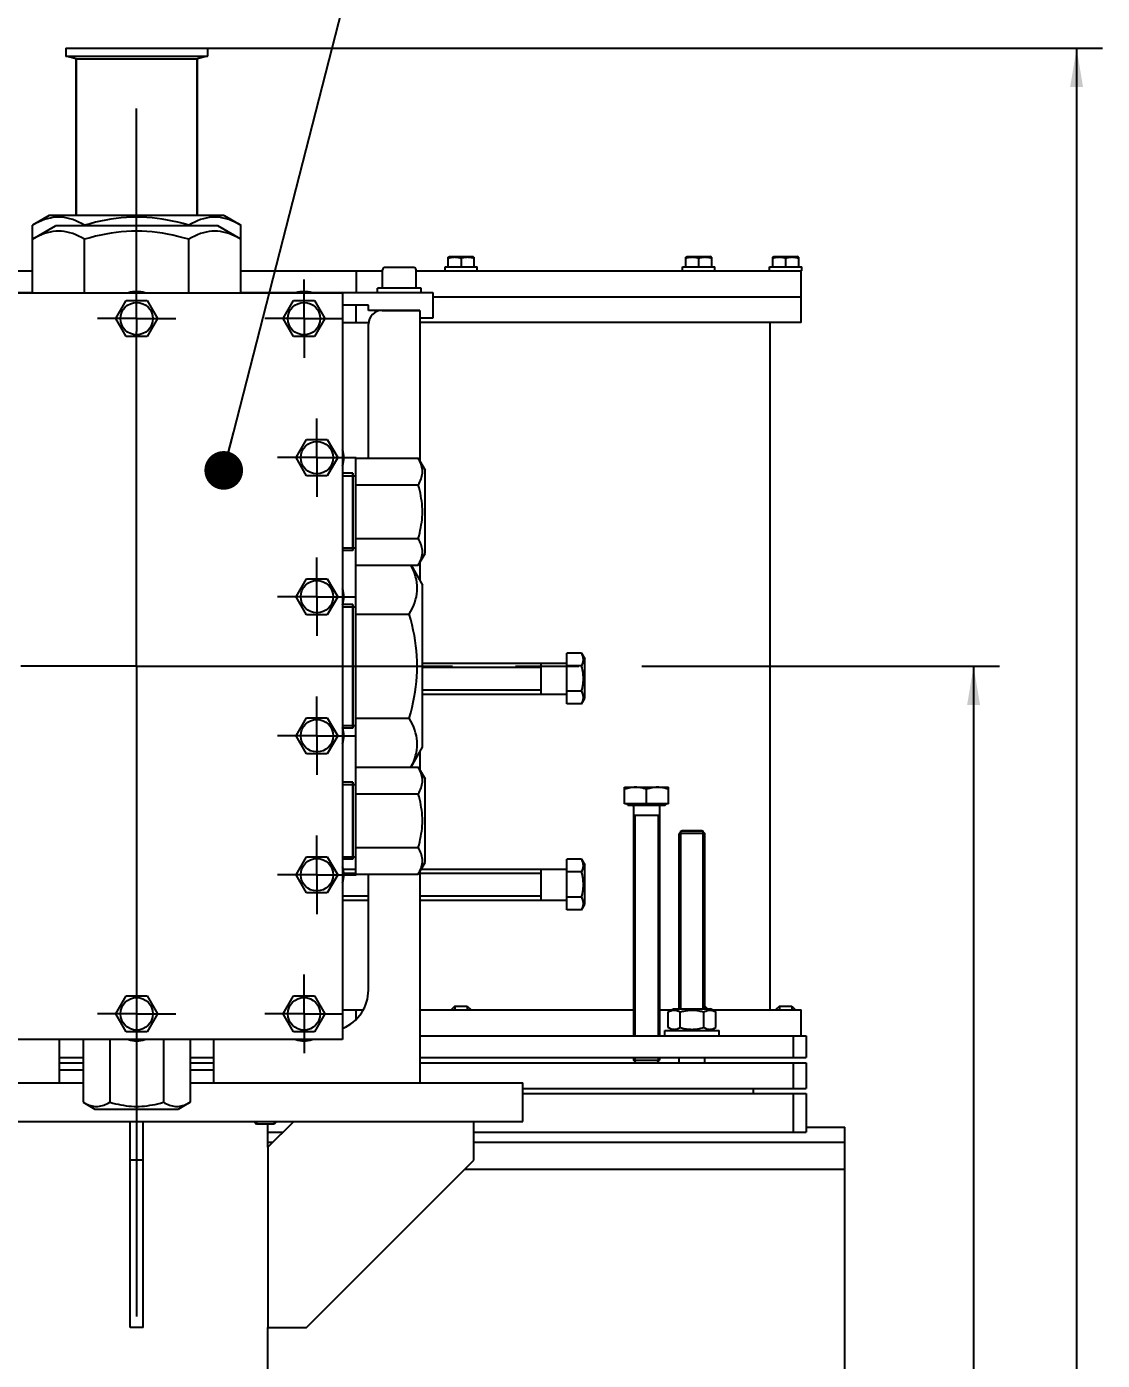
# Model space of a CAD drawing. Header units: millimetres. Extents: x 0 to 1189, y 0 to 841.
# Drawn here: x 194.4 to 278, y 242.3 to 345.9 of the extents above; entities that cross this region are included whole.
import ezdxf

# ---------------------------------------------------------------- set-up
doc = ezdxf.new("R2010")
doc.units = ezdxf.units.MM
doc.header["$LTSCALE"] = 65.395
doc.linetypes.add('CENTER', pattern=[0.6, 0.375, -0.075, 0.075, -0.075])
doc.layers.get('0').update_dxf_attribs({"linetype": 'CONTINUOUS'})
for name, color, linetype in [('ALL_AXIS', 7, 'CONTINUOUS'), ('ALL_CHAMFER', 7, 'CONTINUOUS'), ('ALL_DIMENSIONS', 7, 'CONTINUOUS'), ('ALL_ROUND', 7, 'CONTINUOUS')]:
    doc.layers.add(name, color=color, linetype=linetype)
doc.styles.get("Standard").update_dxf_attribs({"font": 'txt', "width": 0.7})
doc.dimstyles.new('DIMSTYLE_4', dxfattribs={"dimtxt": 3.5, "dimasz": 3, "dimexe": 0.18, "dimexo": 0.0625, "dimgap": 0.09, "dimtad": 1, "dimdec": 5, "dimlfac": 5, "dimdsep": 46, "dimtxsty": 'STANDARD', "dimblk": '_FILLED', "dimblk1": '_FILLED', "dimblk2": '_FILLED', "dimcen": 0.09, "dimadec": 0, "dimazin": 0, "dimtp": 1.2, "dimtm": 1.2, "dimtfac": 1, "dimtdec": 5, "dimtofl": 0, "dimtmove": 0, "dimatfit": 3, "dimldrblk": '_FILLED', "dimfxl": 1, "dimtolj": 1, "dimarcsym": 0})
doc.dimstyles.get("Standard").update_dxf_attribs({"dimtxt": 3.5, "dimasz": 3, "dimexe": 0.18, "dimexo": 0.0625, "dimgap": 0.09, "dimtad": 1, "dimdec": 5, "dimdsep": 46, "dimtxsty": 'STANDARD', "dimblk": '_FILLED', "dimblk1": '_FILLED', "dimblk2": '_FILLED', "dimcen": 0.09, "dimadec": 0, "dimazin": 0, "dimtol": 1, "dimtp": 1e-05, "dimtm": 1e-05, "dimtfac": 1, "dimtdec": 5, "dimtofl": 0, "dimtmove": 0, "dimatfit": 3, "dimldrblk": '_FILLED', "dimfxl": 1, "dimtolj": 1, "dimarcsym": 0})

# ---------------------------------------------------------------- blocks, each defined once
blk = doc.blocks.new('_FILLED')
at = {"color": 0, "linetype": 'BYBLOCK'}
blk.add_solid([(0, 0), (-1, 0.167), (-1, -0.167)], dxfattribs=at)
blk = doc.blocks.new('*D5')
at = {"layer": 'ALL_DIMENSIONS', "color": 2, "linetype": 'CONTINUOUS'}
for p, q in [((257.51, 296.23), (269.96, 296.23)), ((267.96, 296.23), (267.96, 176.23)), ((267.96, 56.23), (267.96, 176.23)), ((254.96, 56.23), (269.96, 56.23))]:
    blk.add_line(p, q, dxfattribs=at)
at = {"layer": 'ALL_DIMENSIONS', "color": 2, "linetype": 'CONTINUOUS', "xscale": 3, "yscale": 3, "zscale": 3}
for p, rotation in [((267.96, 296.23), 90), ((267.96, 56.23), 270)]:
    blk.add_blockref('_FILLED', p, dxfattribs=dict(at, rotation=rotation))
blk = doc.blocks.new('*D9')
at = {"layer": 'ALL_DIMENSIONS', "color": 2, "linetype": 'CONTINUOUS'}
for p, q in [((208.46, 344.23), (277.96, 344.23)), ((275.96, 344.23), (275.96, 200.23)), ((275.96, 56.23), (275.96, 200.23)), ((254.96, 56.23), (277.96, 56.23))]:
    blk.add_line(p, q, dxfattribs=at)
at = {"layer": 'ALL_DIMENSIONS', "color": 2, "linetype": 'CONTINUOUS', "xscale": 3, "yscale": 3, "zscale": 3}
for p, rotation in [((275.96, 344.23), 90), ((275.96, 56.23), 270)]:
    blk.add_blockref('_FILLED', p, dxfattribs=dict(at, rotation=rotation))

msp = doc.modelspace()

# ---------------------------------------------------------------- linework, layer by layer
at = {"color": 7, "linetype": 'CONTINUOUS'}
for p, q in [((198.2573522, 331.2330119), (198.2573522, 343.4186526)), ((207.6573522, 331.2330119), (207.6573522, 343.4186526)), ((196.1573522, 331.2330119), (194.8744484, 330.4923271)), ((194.8744484, 329.403652), (194.8744484, 330.4923271)), ((209.7572725, 331.2330119), (196.1574319, 331.2330119)), ((198.9159003, 330.4330119), (198.9159003, 330.4923271)), ((206.9988041, 330.4923271), (206.5746832, 330.6098882)), ((206.9988041, 330.4330119), (206.9988041, 330.4923271)), ((209.7573522, 331.2330119), (211.040256, 330.4923271)), ((211.040256, 329.403652), (211.040256, 330.4923271)), ((227.1573522, 327.2530119), (227.1573522, 327.9952769)), ((228.1573522, 327.9059605), (228.1573522, 327.2530119)), ((229.1573522, 327.9952769), (229.1573522, 327.2530119)), ((245.6050326, 327.2530119), (245.6050326, 327.9952769)), ((246.6050326, 327.9059605), (246.6050326, 327.2530119)), ((247.6050326, 327.9952769), (247.6050326, 327.2530119)), ((252.3573522, 327.2530119), (252.3573522, 327.9952769)), ((253.3573522, 327.9059605), (253.3573522, 327.2530119)), ((254.3573522, 327.9952769), (254.3573522, 327.2530119)), ((183.8573522, 326.9330119), (194.8744484, 326.9330119)), ((211.040256, 326.9330119), (222.0573522, 326.9330119)), ((220.0122635, 326.9330119), (220.0122635, 325.2730119)), ((224.6573522, 326.9330119), (228.7573522, 326.9330119)), ((228.7973485, 326.9330119), (247.4248599, 326.9330119)), ((247.7490803, 326.9330119), (254.5443312, 326.9330119)), ((186.9573522, 325.2330119), (218.9573522, 325.2330119)), ((190.4538057, 325.2730119), (194.8744484, 325.2730119)), ((201.3407715, 323.2330119), (202.1490618, 324.6330119)), ((202.1490618, 324.6330119), (203.7656426, 324.6330119)), ((203.7656426, 324.6330119), (204.573933, 323.2330119)), ((211.040256, 325.2730119), (215.4608987, 325.2730119)), ((214.3407715, 323.2330119), (215.1490618, 324.6330119)), ((215.1490618, 324.6330119), (216.7656426, 324.6330119)), ((216.4538057, 325.2730119), (225.9573522, 325.2730119)), ((216.7656426, 324.6330119), (217.573933, 323.2330119)), ((218.9573522, 325.2330119), (218.9573522, 267.2330119)), ((220.9573522, 324.2730119), (218.9573522, 324.2730119)), ((220.0122635, 322.9330119), (220.0122635, 324.2730119)), ((220.9573522, 323.8730119), (220.9573522, 324.2730119)), ((225.9573522, 325.2730119), (225.9573522, 323.2730119)), ((225.9573522, 324.9330119), (254.5573522, 324.9330119)), ((202.1490618, 321.8330119), (201.3407715, 323.2330119)), ((204.573933, 323.2330119), (203.7656426, 321.8330119)), ((215.1490618, 321.8330119), (214.3407715, 323.2330119)), ((217.573933, 323.2330119), (216.7656426, 321.8330119)), ((224.9573522, 323.8730119), (220.9573522, 323.8730119)), ((224.9573522, 323.8730119), (224.9573522, 312.1658323)), ((225.9573522, 323.2730119), (224.9573522, 323.2730119)), ((218.9573522, 322.9330119), (220.9573522, 322.9330119)), ((254.5573522, 322.9330119), (224.9573522, 322.9330119)), ((203.7656426, 321.8330119), (202.1490618, 321.8330119)), ((216.7656426, 321.8330119), (215.1490618, 321.8330119)), ((215.3407715, 312.4330119), (216.1490618, 313.8330119)), ((216.1490618, 313.8330119), (217.7656426, 313.8330119)), ((217.7656426, 313.8330119), (218.573933, 312.4330119)), ((216.1490618, 311.0330119), (215.3407715, 312.4330119)), ((218.573933, 312.4330119), (217.7656426, 311.0330119)), ((219.9573522, 312.3899339), (219.9573522, 280.07609)), ((217.7656426, 311.0330119), (216.1490618, 311.0330119)), ((219.7573522, 305.2330119), (219.7573522, 311.2330119)), ((224.9573522, 304.3001916), (224.9573522, 302.8794221)), ((215.3407715, 301.6330119), (216.1490618, 303.0330119)), ((216.1490618, 303.0330119), (217.7656426, 303.0330119)), ((217.7656426, 303.0330119), (218.573933, 301.6330119)), ((216.1490618, 300.2330119), (215.3407715, 301.6330119)), ((218.573933, 301.6330119), (217.7656426, 300.2330119)), ((219.7573522, 291.4330119), (219.7573522, 301.0330119)), ((217.7656426, 300.2330119), (216.1490618, 300.2330119)), ((225.1573522, 296.4730119), (236.3573522, 296.4730119)), ((234.3573522, 296.4730119), (234.3573522, 294.0730119)), ((236.3573522, 293.310021), (236.3573522, 297.2360028)), ((237.5073648, 297.2360028), (236.3573522, 297.2360028)), ((237.5073648, 297.2360028), (237.7573522, 296.8030119)), ((237.5073648, 296.2545074), (236.3573522, 296.2545074)), ((237.5073648, 294.2915165), (236.3573522, 294.2915165)), ((225.1573522, 294.0730119), (236.3573522, 294.0730119)), ((237.5073648, 293.310021), (236.3573522, 293.310021)), ((237.5073648, 293.310021), (237.7573522, 293.7430119)), ((215.3407715, 290.8330119), (216.1490618, 292.2330119)), ((216.1490618, 292.2330119), (217.7656426, 292.2330119)), ((217.7656426, 292.2330119), (218.573933, 290.8330119)), ((216.1490618, 289.4330119), (215.3407715, 290.8330119)), ((218.573933, 290.8330119), (217.7656426, 289.4330119)), ((217.7656426, 289.4330119), (216.1490618, 289.4330119)), ((224.9573522, 289.5866018), (224.9573522, 288.1658323)), ((219.7573522, 281.2330119), (219.7573522, 287.2330119)), ((243.555332, 284.6330119), (241.555332, 284.6330119)), ((245.2261784, 283.4330119), (246.9555534, 283.4330119)), ((215.3407715, 280.0330119), (216.1490618, 281.4330119)), ((216.1490618, 281.4330119), (217.7656426, 281.4330119)), ((217.7656426, 281.4330119), (218.573933, 280.0330119)), ((236.3573522, 277.310021), (236.3573522, 281.2360028)), ((237.5073648, 281.2360028), (236.3573522, 281.2360028)), ((237.5073648, 281.2360028), (237.7573522, 280.8030119)), ((216.1490618, 278.6330119), (215.3407715, 280.0330119)), ((218.573933, 280.0330119), (217.7656426, 278.6330119)), ((219.010287, 280.4730119), (219.9573522, 280.4730119)), ((224.9573522, 280.3001916), (224.9573522, 263.8730119)), ((225.0571301, 280.4730119), (236.3573522, 280.4730119)), ((234.3573522, 280.4730119), (234.3573522, 278.0730119)), ((237.5073648, 280.2545074), (236.3573522, 280.2545074)), ((217.7656426, 278.6330119), (216.1490618, 278.6330119)), ((218.9573522, 278.0730119), (220.9573522, 278.0730119)), ((224.9573522, 278.0730119), (236.3573522, 278.0730119)), ((237.5073648, 278.2915165), (236.3573522, 278.2915165)), ((237.5073648, 277.310021), (237.7573522, 277.7430119)), ((237.5073648, 277.310021), (236.3573522, 277.310021)), ((201.3407715, 269.2330119), (202.1490618, 270.6330119)), ((202.1490618, 270.6330119), (203.7656426, 270.6330119)), ((203.7656426, 270.6330119), (204.573933, 269.2330119)), ((214.3407715, 269.2330119), (215.1490618, 270.6330119)), ((215.1490618, 270.6330119), (216.7656426, 270.6330119)), ((216.7656426, 270.6330119), (217.573933, 269.2330119)), ((218.9573522, 269.5330119), (220.5565774, 269.5330119)), ((220.0122635, 268.8035189), (220.0122635, 269.5330119)), ((224.9573522, 269.5330119), (241.555332, 269.5330119)), ((227.6773522, 269.8330119), (228.6373522, 269.8330119)), ((243.555332, 269.5330119), (244.5123018, 269.5330119)), ((244.243345, 269.3777297), (244.6508659, 269.6130119)), ((244.243345, 268.1682942), (244.243345, 269.3777297)), ((244.6508769, 269.6130119), (247.5308548, 269.6130119)), ((245.1671054, 268.1682942), (245.1671054, 269.3777297)), ((247.0146263, 268.1682942), (247.0146263, 269.3777297)), ((247.9383867, 269.3777297), (247.5308659, 269.6130119)), ((247.6694299, 269.5330119), (254.5573522, 269.5330119)), ((247.9383867, 268.1682942), (247.9383867, 269.3777297)), ((252.8773522, 269.8330119), (253.8373522, 269.8330119)), ((202.1490618, 267.8330119), (201.3407715, 269.2330119)), ((204.573933, 269.2330119), (203.7656426, 267.8330119)), ((215.1490618, 267.8330119), (214.3407715, 269.2330119)), ((217.573933, 269.2330119), (216.7656426, 267.8330119)), ((203.7656426, 267.8330119), (202.1490618, 267.8330119)), ((216.7656426, 267.8330119), (215.1490618, 267.8330119)), ((218.9573522, 267.2330119), (186.9573522, 267.2330119)), ((196.9573522, 263.8730119), (196.9573522, 267.2330119)), ((208.9573522, 263.8730119), (208.9573522, 267.2330119)), ((172.9573522, 263.8730119), (198.8004303, 263.8730119)), ((207.1142741, 263.8730119), (232.9573522, 263.8730119)), ((232.9573522, 260.8730119), (232.9573522, 263.8730119)), ((172.9573522, 260.8730119), (232.9573522, 260.8730119)), ((202.4573522, 244.8730119), (202.4573522, 260.8730119)), ((203.4573522, 244.8730119), (203.4573522, 260.8730119)), ((213.6373522, 260.6730119), (212.2773522, 260.6730119)), ((213.1573522, 258.8730119), (215.1573522, 260.8730119)), ((229.1573522, 257.8730119), (229.1573522, 260.8730119)), ((254.9573522, 260.4330119), (257.9573522, 260.4330119)), ((257.9573522, 237.1330119), (257.9573522, 260.4330119)), ((213.5173522, 259.2330119), (213.1573522, 259.2330119)), ((257.9573522, 259.2330119), (229.1573522, 259.2330119)), ((213.1573522, 258.8730119), (213.1573522, 244.8730119)), ((203.4573522, 257.8730119), (202.4573522, 257.8730119)), ((216.1573522, 244.8730119), (229.1573522, 257.8730119)), ((257.9573522, 257.1330119), (228.4173522, 257.1330119)), ((203.4573522, 244.8730119), (202.4573522, 244.8730119)), ((213.1573522, 244.8730119), (216.1573522, 244.8730119))]:
    msp.add_line(p, q, dxfattribs=at)
at = {"color": 2, "linetype": 'CONTINUOUS'}
for p, q in [((218.9573522, 311.0330119), (219.7573522, 311.0330119)), ((218.9573522, 305.4330119), (219.7573522, 305.4330119)), ((218.9573522, 300.8330119), (219.7573522, 300.8330119)), ((225.1573522, 296.1530119), (234.3573522, 296.1530119)), ((225.1573522, 294.3930119), (234.3573522, 294.3930119)), ((218.9573522, 291.6330119), (219.7573522, 291.6330119)), ((218.9573522, 287.0330119), (219.7573522, 287.0330119)), ((241.655332, 284.6330119), (241.655332, 267.5330119)), ((243.455332, 284.6330119), (243.455332, 267.5330119)), ((245.2261784, 269.6130119), (245.2261784, 283.4330119)), ((246.9555534, 269.6130119), (246.9555534, 283.4330119)), ((218.9573522, 281.4330119), (219.7573522, 281.4330119)), ((219.0534985, 280.1530119), (219.9573522, 280.1530119)), ((224.9573522, 280.1530119), (234.3573522, 280.1530119)), ((218.9573522, 278.3930119), (220.9573522, 278.3930119)), ((224.9573522, 278.3930119), (234.3573522, 278.3930119)), ((227.6773522, 269.8330119), (227.6773522, 269.5330119)), ((228.6373522, 269.8330119), (228.6373522, 269.5330119)), ((252.8773522, 269.8330119), (252.8773522, 269.5330119)), ((253.8373522, 269.8330119), (253.8373522, 269.5330119)), ((241.655332, 265.8330119), (241.655332, 265.4330119)), ((243.455332, 265.8330119), (243.455332, 265.4330119)), ((212.2773522, 260.8730119), (212.2773522, 260.6730119)), ((213.6373522, 260.8730119), (213.6373522, 260.6730119))]:
    msp.add_line(p, q, dxfattribs=at)
at = {"color": 7, "linetype": 'CONTINUOUS'}
for points in [[(198.9159003, 330.4923271), (198.6791201, 330.6229279), (198.4471583, 330.7380355), (198.2207608, 330.8374814), (197.9976905, 330.9217711), (197.7760662, 330.9915253), (197.5555673, 331.0462301), (197.335231, 331.0856819), (197.115103, 331.109571), (196.8948722, 331.1174716), (196.6746473, 331.1095276), (196.4545373, 331.0855983), (196.2342313, 331.0461123), (196.0137679, 330.9913788), (195.7922073, 330.9216147), (195.56927, 330.8373545), (195.3430148, 330.7379532), (195.1111533, 330.6228858), (194.8744484, 330.4923271)], [(202.9573522, 331.1175419), (202.5569723, 331.1108074), (202.1570037, 331.0912115), (201.7575976, 331.0585876), (201.3583001, 331.0134352), (200.9591758, 330.9561266), (200.5588205, 330.8868766), (200.1567251, 330.8061409), (199.7502687, 330.7135697), (199.3363116, 330.6089404), (198.9159003, 330.4923271)], [(206.5746832, 330.6098882), (206.1580797, 330.7150969), (205.7501118, 330.8078293), (205.3474252, 330.8884571), (204.9472456, 330.9574403), (204.5489526, 331.0143912), (204.1510203, 331.0591851), (203.7533921, 331.0914933), (203.3554321, 331.1108993), (202.9573522, 331.1175419)], [(211.040256, 330.4923271), (210.8034757, 330.6229279), (210.571514, 330.7380355), (210.3451164, 330.8374814), (210.1220462, 330.9217711), (209.9004219, 330.9915253), (209.679923, 331.0462301), (209.4595866, 331.0856819), (209.2394587, 331.109571), (209.0192278, 331.1174716), (208.799003, 331.1095276), (208.578893, 331.0855983), (208.358587, 331.0461123), (208.1381235, 330.9913788), (207.916563, 330.9216147), (207.6936256, 330.8373545), (207.4673704, 330.7379532), (207.235509, 330.6228858), (206.9988041, 330.4923271)], [(228.1573522, 327.9059605), (228.0918722, 327.9267068), (228.0276565, 327.9447117), (227.9649094, 327.9599636), (227.9030178, 327.972497), (227.8414602, 327.9823741), (227.780167, 327.9895002), (227.718883, 327.9938087), (227.657644, 327.9952769), (227.5964165, 327.9938371), (227.5351535, 327.9895577), (227.4738875, 327.9824639), (227.4123473, 327.972617), (227.3504748, 327.9601183), (227.287664, 327.944873), (227.2232117, 327.9268128), (227.1573522, 327.9059605)], [(229.1573522, 327.9059605), (229.091562, 327.9267926), (229.0271684, 327.9448395), (228.9644086, 327.9600788), (228.9025709, 327.9725782), (228.8410377, 327.982433), (228.7797646, 327.9895378), (228.7184908, 327.9938275), (228.657247, 327.9952769), (228.5959878, 327.9938164), (228.5346809, 327.9895136), (228.4733664, 327.9823913), (228.4117815, 327.9725142), (228.349842, 327.9599731), (228.2870524, 327.9447128), (228.2228237, 327.9267055), (228.1573522, 327.9059605)], [(246.6050326, 327.9059605), (246.5395526, 327.9267068), (246.4753368, 327.9447117), (246.4125897, 327.9599636), (246.3506982, 327.972497), (246.2891405, 327.9823741), (246.2278473, 327.9895002), (246.1665633, 327.9938087), (246.1053244, 327.9952769), (246.0440968, 327.9938371), (245.9828339, 327.9895577), (245.9215678, 327.9824639), (245.8600277, 327.972617), (245.7981551, 327.9601183), (245.7353444, 327.944873), (245.670892, 327.9268128), (245.6050326, 327.9059605)], [(247.6050326, 327.9059605), (247.5392424, 327.9267926), (247.4748487, 327.9448395), (247.4120889, 327.9600788), (247.3502512, 327.9725782), (247.2887181, 327.982433), (247.2274449, 327.9895378), (247.1661711, 327.9938275), (247.1049274, 327.9952769), (247.0436682, 327.9938164), (246.9823613, 327.9895136), (246.9210467, 327.9823913), (246.8594618, 327.9725142), (246.7975223, 327.9599731), (246.7347328, 327.9447128), (246.6705041, 327.9267055), (246.6050326, 327.9059605)], [(253.3573522, 327.9059605), (253.2918722, 327.9267068), (253.2276565, 327.9447117), (253.1649094, 327.9599636), (253.1030178, 327.972497), (253.0414602, 327.9823741), (252.980167, 327.9895002), (252.918883, 327.9938087), (252.857644, 327.9952769), (252.7964165, 327.9938371), (252.7351535, 327.9895577), (252.6738875, 327.9824639), (252.6123473, 327.972617), (252.5504748, 327.9601183), (252.487664, 327.944873), (252.4232117, 327.9268128), (252.3573522, 327.9059605)], [(254.3573522, 327.9059605), (254.291562, 327.9267926), (254.2271684, 327.9448395), (254.1644086, 327.9600788), (254.1025709, 327.9725782), (254.0410377, 327.982433), (253.9797646, 327.9895378), (253.9184908, 327.9938275), (253.857247, 327.9952769), (253.7959878, 327.9938164), (253.7346809, 327.9895136), (253.6733664, 327.9823913), (253.6117815, 327.9725142), (253.549842, 327.9599731), (253.4870524, 327.9447128), (253.4228237, 327.9267055), (253.3573522, 327.9059605)], [(237.5073648, 296.2545074), (237.5472369, 296.3276657), (237.5810735, 296.399418), (237.6088789, 296.4695083), (237.63064, 296.5387046), (237.646415, 296.6076868), (237.6559935, 296.6764629), (237.6591626, 296.7452755), (237.6559885, 296.8141013), (237.646396, 296.8829204), (237.6305964, 296.9519655), (237.6087762, 297.0212687), (237.580934, 297.0914126), (237.5471377, 297.1630649), (237.5073648, 297.2360028)], [(237.5073648, 294.2915165), (237.5473239, 294.4382098), (237.5812009, 294.5819237), (237.6089892, 294.7221326), (237.6307083, 294.8604126), (237.6464421, 294.9981477), (237.6559916, 295.1353872), (237.6591655, 295.2726442), (237.6560254, 295.4099103), (237.6465076, 295.5471708), (237.6307973, 295.6849573), (237.6090875, 295.8233372), (237.5812904, 295.9636885), (237.5473799, 296.107587), (237.5073648, 296.2545074)], [(237.5073648, 293.310021), (237.5472423, 293.3831897), (237.5810827, 293.4549528), (237.6088917, 293.525068), (237.6306519, 293.594262), (237.6464102, 293.6631694), (237.6559793, 293.7318244), (237.6591656, 293.8004724), (237.6560349, 293.8691149), (237.6465282, 293.9377425), (237.6308268, 294.0066329), (237.6091233, 294.075831), (237.5813257, 294.1460257), (237.5474027, 294.2180089), (237.5073648, 294.2915165)], [(237.5073648, 280.2545074), (237.5472369, 280.3276657), (237.5810735, 280.399418), (237.6088789, 280.4695083), (237.63064, 280.5387046), (237.646415, 280.6076868), (237.6559935, 280.6764629), (237.6591626, 280.7452755), (237.6559885, 280.8141013), (237.646396, 280.8829204), (237.6305964, 280.9519655), (237.6087762, 281.0212687), (237.580934, 281.0914126), (237.5471377, 281.1630649), (237.5073648, 281.2360028)], [(237.5073648, 278.2915165), (237.5473239, 278.4382098), (237.5812009, 278.5819237), (237.6089892, 278.7221326), (237.6307083, 278.8604126), (237.6464421, 278.9981477), (237.6559916, 279.1353872), (237.6591655, 279.2726442), (237.6560254, 279.4099103), (237.6465076, 279.5471708), (237.6307973, 279.6849573), (237.6090875, 279.8233372), (237.5812904, 279.9636885), (237.5473799, 280.107587), (237.5073648, 280.2545074)], [(237.5073648, 277.310021), (237.5472423, 277.3831897), (237.5810827, 277.4549528), (237.6088917, 277.525068), (237.6306519, 277.594262), (237.6464102, 277.6631694), (237.6559793, 277.7318244), (237.6591656, 277.8004724), (237.6560349, 277.8691149), (237.6465282, 277.9377425), (237.6308268, 278.0066329), (237.6091233, 278.075831), (237.5813257, 278.1460257), (237.5474027, 278.2180089), (237.5073648, 278.2915165)], [(244.243345, 269.3777297), (244.2973755, 269.4075372), (244.3503476, 269.4338268), (244.4021009, 269.456566), (244.4531172, 269.4758521), (244.5038002, 269.4918095), (244.5542252, 269.5043247), (244.6046039, 269.5133484), (244.6549306, 269.5188121), (244.7052765, 269.5206202), (244.7556218, 269.5188048), (244.8059473, 269.5133337), (244.8563225, 269.5043039), (244.9067396, 269.4917843), (244.9574103, 269.4758253), (245.0084075, 269.4565426), (245.0601394, 269.4338096), (245.1130928, 269.4075277), (245.1671054, 269.3777297)], [(245.1671054, 269.3777297), (245.264618, 269.4047481), (245.3602896, 269.4288929), (245.45387, 269.450132), (245.5461102, 269.4685619), (245.6376213, 269.4842919), (245.7285729, 269.4972504), (245.8193241, 269.5074238), (245.9099178, 269.5147472), (246.0005267, 269.5191553), (246.0911198, 269.5206359), (246.1817189, 269.5191383), (246.2723386, 269.5147132), (246.3629454, 269.5073715), (246.4537044, 269.4971808), (246.5446487, 269.4842072), (246.6361396, 269.4684654), (246.7283647, 269.4500232), (246.8218788, 269.4287882), (246.9173765, 269.4046816), (247.0146263, 269.3777297)], [(247.0146263, 269.3777297), (247.0632352, 269.4046741), (247.1109811, 269.428779), (247.1577516, 269.4500204), (247.2038839, 269.4684707), (247.2496448, 269.4842165), (247.295132, 269.4971922), (247.3405268, 269.5073831), (247.3858451, 269.5147229), (247.4311691, 269.5191441), (247.476482, 269.5206359), (247.5217913, 269.5191477), (247.5671061, 269.5147309), (247.6124098, 269.5073981), (247.6577874, 269.4972161), (247.7032585, 269.484251), (247.7490021, 269.468518), (247.7951014, 269.4500907), (247.8418642, 269.4288595), (247.8896679, 269.4047285), (247.9383867, 269.3777297)], [(244.243345, 268.1682942), (244.3040417, 268.1349998), (244.3634847, 268.1061418), (244.4214629, 268.0817511), (244.4786092, 268.061735), (244.5354708, 268.045956), (244.5920942, 268.0345789), (244.6487212, 268.02771), (244.705314, 268.025388), (244.7619046, 268.0277243), (244.8185252, 268.0346062), (244.8751398, 268.0459947), (244.9319851, 268.0617803), (244.9891005, 268.0817942), (245.0470415, 268.1061761), (245.1064475, 268.1350199), (245.1671054, 268.1682942)], [(245.1671054, 268.1682942), (245.2636068, 268.1415342), (245.3585511, 268.1175483), (245.4517131, 268.0963545), (245.5437686, 268.0778986), (245.6352603, 268.0621046), (245.7263621, 268.0490562), (245.8174232, 268.0387852), (245.9084609, 268.0313715), (245.9996251, 268.0269171), (246.0908659, 268.025388)], [(246.0908659, 268.025388), (246.2052782, 268.0278151), (246.319545, 268.0347753), (246.4335386, 268.0463408), (246.5476416, 268.0622947), (246.6618352, 268.0824177), (246.7771956, 268.106789), (246.8949263, 268.1354152), (247.0146263, 268.1682942)], [(247.0146263, 268.1682942), (247.075323, 268.1349998), (247.134766, 268.1061418), (247.1927442, 268.0817511), (247.2498905, 268.061735), (247.3067521, 268.045956), (247.3633755, 268.0345789), (247.4200025, 268.02771), (247.4765953, 268.025388), (247.5331859, 268.0277243), (247.5898065, 268.0346062), (247.6464211, 268.0459947), (247.7032664, 268.0617803), (247.7603818, 268.0817942), (247.8183228, 268.1061761), (247.8777288, 268.1350199), (247.9383867, 268.1682942)]]:
    msp.add_lwpolyline(points, dxfattribs=at)
at = {"layer": 'ALL_AXIS', "color": 7, "linetype": 'CONTINUOUS'}
for p, q in [((197.4573522, 344.2330119), (197.4573522, 343.6330119)), ((197.4573522, 344.2330119), (208.4573522, 344.2330119)), ((208.4573522, 344.2330119), (208.4573522, 343.6330119)), ((197.4573522, 343.6330119), (208.4573522, 343.6330119)), ((198.2573522, 343.4186526), (197.4573522, 343.6330119)), ((198.2573522, 343.4186526), (198.2573522, 331.2330119)), ((198.2573522, 343.4186526), (207.6573522, 343.4186526)), ((208.4573522, 343.6330119), (207.6573522, 343.4186526)), ((207.6573522, 343.4186526), (207.6573522, 331.2330119)), ((194.8744484, 329.403652), (196.6573522, 330.4330119)), ((209.2573522, 330.4330119), (196.6573522, 330.4330119)), ((206.9988041, 329.403652), (206.5787026, 329.520195)), ((211.040256, 329.403652), (209.2573522, 330.4330119)), ((194.8744484, 325.2330119), (194.8744484, 329.403652)), ((198.9159003, 325.2330119), (198.9159003, 329.403652)), ((206.9988041, 325.2330119), (206.9988041, 329.403652)), ((211.040256, 325.2330119), (211.040256, 329.403652)), ((227.1573442, 327.9952723), (227.2573522, 328.0530119)), ((227.2573522, 328.0530119), (229.0573522, 328.0530119)), ((229.1573602, 327.9952723), (229.0573522, 328.0530119)), ((245.6050245, 327.9952723), (245.7050326, 328.0530119)), ((245.7050326, 328.0530119), (247.5050326, 328.0530119)), ((247.6050406, 327.9952723), (247.5050326, 328.0530119)), ((252.3573442, 327.9952723), (252.4573522, 328.0530119)), ((252.4573522, 328.0530119), (254.2573522, 328.0530119)), ((254.3573602, 327.9952723), (254.2573522, 328.0530119)), ((222.0573522, 325.5930119), (222.0573522, 327.0330119)), ((224.4973522, 327.1930119), (222.2173522, 327.1930119)), ((224.6573522, 325.5930119), (224.6573522, 327.0330119)), ((226.9073522, 326.9330119), (226.9073522, 327.2530119)), ((226.9073541, 327.2530119), (229.4073503, 327.2530119)), ((228.3833661, 326.9330119), (229.068177, 326.9330119)), ((229.4073522, 326.9330119), (229.4073522, 327.2530119)), ((245.3550326, 326.9330119), (245.3550326, 327.2530119)), ((245.3550345, 327.2530119), (247.8550307, 327.2530119)), ((247.4248599, 326.9330119), (247.8243893, 326.9330119)), ((247.8550326, 326.9330119), (247.8550326, 327.2530119)), ((252.1073522, 326.9330119), (252.1073522, 327.2530119)), ((252.1073541, 327.2530119), (254.6073503, 327.2530119)), ((254.5573522, 322.9330119), (254.5573522, 326.9330119)), ((254.5573522, 326.9330119), (254.6073503, 326.9330119)), ((254.6073522, 326.9330119), (254.6073522, 327.2530119)), ((221.6573522, 325.2730119), (221.6573522, 325.5930119)), ((225.0573522, 325.5930119), (221.6573522, 325.5930119)), ((225.0573522, 325.2730119), (225.0573522, 325.5930119)), ((252.1573522, 269.5330119), (252.1573522, 322.9330119)), ((219.9573522, 312.3899339), (224.8279671, 312.3899339)), ((224.8279671, 312.3899339), (225.3573522, 311.4730119)), ((219.7573522, 311.2330119), (218.9573522, 311.2330119)), ((219.7573522, 311.2330119), (219.7573522, 305.2330119)), ((219.7573522, 311.0330119), (219.9573522, 311.0330119)), ((225.3573522, 304.9930119), (225.3573522, 311.4730119)), ((219.9573522, 310.3114729), (224.8279671, 310.3114729)), ((219.9573522, 306.154551), (224.8279671, 306.154551)), ((219.7573522, 305.2330119), (218.9573522, 305.2330119)), ((219.7573522, 305.4330119), (219.9573522, 305.4330119)), ((224.8279671, 304.07609), (225.3573522, 304.9930119)), ((219.9573522, 304.07609), (224.8279671, 304.07609)), ((224.2664557, 304.07609), (225.1573522, 302.5330119)), ((225.1573522, 289.9330119), (225.1573522, 302.5330119)), ((219.7573522, 301.0330119), (218.9692641, 301.0330119)), ((219.7573522, 301.0330119), (219.7573522, 291.4330119)), ((219.7573522, 300.8330119), (219.9573522, 300.8330119)), ((219.9573522, 300.2744638), (224.1279922, 300.2744638)), ((225.1573522, 296.4730119), (236.3573522, 296.4730119)), ((237.5073648, 297.2360028), (237.7573522, 296.8030119)), ((237.7573522, 293.7430119), (237.7573522, 296.8030119)), ((225.1573522, 294.0730119), (236.3573522, 294.0730119)), ((237.5073648, 293.310021), (237.7573522, 293.7430119)), ((219.9573522, 292.19156), (224.1279922, 292.19156)), ((219.7573522, 291.4330119), (218.9692641, 291.4330119)), ((219.7573522, 291.6330119), (219.9573522, 291.6330119)), ((224.2664557, 288.3899339), (225.1573522, 289.9330119)), ((219.9573522, 288.3899339), (224.8279671, 288.3899339)), ((224.8279671, 288.3899339), (225.3573522, 287.4730119)), ((219.7573522, 287.2330119), (218.9573522, 287.2330119)), ((219.7573522, 287.2330119), (219.7573522, 281.2330119)), ((219.7573522, 287.0330119), (219.9573522, 287.0330119)), ((225.3573522, 280.9930119), (225.3573522, 287.4730119)), ((219.9573522, 286.3114729), (224.8279671, 286.3114729)), ((240.855332, 285.5530119), (240.855332, 286.8330119)), ((240.855332, 286.8330119), (244.255332, 286.8330119)), ((242.555332, 285.5530119), (242.555332, 286.6811741)), ((244.255332, 285.5530119), (244.255332, 286.8330119)), ((244.255332, 285.5530119), (240.855332, 285.5530119)), ((241.112332, 285.4330119), (240.992332, 285.5530119)), ((241.1123968, 285.4330119), (243.9982671, 285.4330119)), ((241.555332, 285.3530119), (241.555332, 267.5330119)), ((243.555332, 285.3530119), (243.555332, 267.5330119)), ((243.998332, 285.4330119), (244.118332, 285.5530119)), ((245.0908659, 269.6130119), (245.0908659, 283.2330119)), ((247.0908659, 269.6130119), (247.0908659, 283.2330119)), ((219.9573522, 282.154551), (224.8279671, 282.154551)), ((219.7573522, 281.2330119), (218.9573522, 281.2330119)), ((219.7573522, 281.4330119), (219.9573522, 281.4330119)), ((224.8279671, 280.07609), (225.3573522, 280.9930119)), ((237.5073648, 281.2360028), (237.7573522, 280.8030119)), ((237.7573522, 277.7430119), (237.7573522, 280.8030119)), ((219.010287, 280.4730119), (219.9573522, 280.4730119)), ((219.9573522, 280.07609), (224.8279671, 280.07609)), ((225.0571301, 280.4730119), (236.3573522, 280.4730119)), ((218.9573522, 278.0730119), (220.9573522, 278.0730119)), ((224.9573522, 278.0730119), (236.3573522, 278.0730119)), ((237.5073648, 277.310021), (237.7573522, 277.7430119)), ((254.5573522, 267.5330119), (254.5573522, 269.5330119)), ((243.9908659, 267.5330119), (243.9908659, 267.9330119)), ((243.9908691, 267.9330119), (248.1908627, 267.9330119)), ((244.6508659, 267.9330119), (244.243345, 268.1682942)), ((247.5308659, 267.9330119), (247.9383867, 268.1682942)), ((248.1908659, 267.5330119), (248.1908659, 267.9330119)), ((198.8004303, 267.2330119), (198.8004303, 262.3623971)), ((200.8788912, 267.2330119), (200.8788912, 262.3623971)), ((205.0358132, 267.2330119), (205.0358132, 262.3623971)), ((207.1142741, 267.2330119), (207.1142741, 262.3623971)), ((241.555332, 265.8330119), (241.555332, 265.6330119)), ((243.555332, 265.8330119), (243.555332, 265.6330119)), ((245.0908659, 265.4330119), (245.0908659, 265.8330119)), ((247.0908659, 265.4330119), (247.0908659, 265.8330119)), ((250.8573522, 263.0330119), (250.8573522, 263.4330119)), ((198.8004303, 262.3623971), (199.7173522, 261.8330119)), ((207.1142741, 262.3623971), (206.1973522, 261.8330119)), ((199.7173522, 261.8330119), (206.1973522, 261.8330119)), ((213.1573522, 258.8730119), (213.1573522, 260.6730119)), ((213.1573522, 77.6330119), (213.1573522, 244.8730119))]:
    msp.add_line(p, q, dxfattribs=at)
at = {"layer": 'ALL_AXIS', "color": 7, "linetype": 'CENTER'}
for p, q in [((202.9573522, 326.2830119), (202.9573522, 339.543286)), ((202.9573522, 323.2330119), (202.9573522, 326.2830119)), ((215.9573522, 323.2330119), (215.9573522, 326.2830119)), ((202.9573522, 323.2330119), (199.9073522, 323.2330119)), ((202.9573522, 323.2330119), (202.9573522, 322.2330119)), ((202.9573522, 323.2330119), (206.0073522, 323.2330119)), ((215.9573522, 323.2330119), (212.9073522, 323.2330119)), ((215.9573522, 323.2330119), (215.9573522, 320.1830119)), ((215.9573522, 323.2330119), (219.0073522, 323.2330119)), ((202.9573522, 317.2330119), (202.9573522, 322.2330119)), ((202.9573522, 296.2330119), (202.9573522, 317.2330119)), ((216.9573522, 312.4330119), (216.9573522, 315.4830119)), ((216.9573522, 312.4330119), (213.9073522, 312.4330119)), ((216.9573522, 312.4330119), (216.9573522, 309.3830119)), ((216.9573522, 312.4330119), (220.0073522, 312.4330119)), ((216.9573522, 301.6330119), (216.9573522, 304.6830119)), ((216.9573522, 301.6330119), (213.9073522, 301.6330119)), ((216.9573522, 301.6330119), (216.9573522, 298.5830119)), ((216.9573522, 301.6330119), (220.0073522, 301.6330119)), ((202.9573522, 296.2330119), (193.9573522, 296.2330119)), ((202.9573522, 296.2330119), (202.9573522, 275.2330119)), ((202.9573522, 296.2330119), (257.5108326, 296.2330119)), ((216.9573522, 290.8330119), (216.9573522, 293.8830119)), ((216.9573522, 290.8330119), (213.9073522, 290.8330119)), ((216.9573522, 290.8330119), (216.9573522, 287.7830119)), ((216.9573522, 290.8330119), (220.0073522, 290.8330119)), ((216.9573522, 280.0330119), (216.9573522, 283.0830119)), ((216.9573522, 280.0330119), (213.9073522, 280.0330119)), ((216.9573522, 280.0330119), (216.9573522, 276.9830119)), ((216.9573522, 280.0330119), (220.0073522, 280.0330119)), ((202.9573522, 275.2330119), (202.9573522, 270.2330119)), ((215.9573522, 269.2330119), (215.9573522, 272.2830119)), ((202.9573522, 270.2330119), (202.9573522, 44.3709236)), ((202.9573522, 269.2330119), (199.9073522, 269.2330119)), ((202.9573522, 269.2330119), (206.0073522, 269.2330119)), ((215.9573522, 269.2330119), (212.9073522, 269.2330119)), ((215.9573522, 269.2330119), (215.9573522, 266.1830119)), ((215.9573522, 269.2330119), (219.0073522, 269.2330119))]:
    msp.add_line(p, q, dxfattribs=at)
at = {"layer": 'ALL_AXIS', "color": 7, "linetype": 'CONTINUOUS'}
for points in [[(198.9159003, 329.403652), (198.6800314, 329.5338069), (198.4485839, 329.6486928), (198.2222132, 329.748197), (197.9989529, 329.8326578), (197.7771818, 329.9025337), (197.5565186, 329.9573512), (197.3360293, 329.9968915), (197.1157504, 330.0208489), (196.8953769, 330.0287976), (196.6749989, 330.020878), (196.4547067, 329.9969474), (196.2341939, 329.9574291), (196.0134999, 329.9026284), (195.7916776, 329.8327556), (195.568317, 329.7482686), (195.3418461, 329.6487309), (195.110343, 329.5338232), (194.8744484, 329.403652)], [(202.9573522, 330.0288667), (202.5593029, 330.0222276), (202.1613223, 330.0028188), (201.7636246, 329.9705042), (201.3655677, 329.9256925), (200.9670903, 329.8687069), (200.5666643, 329.7996673), (200.163525, 329.718915), (199.7553211, 329.6261088), (199.3391204, 329.5209927), (198.9159003, 329.403652)], [(206.5787026, 329.520195), (206.1647424, 329.6248208), (205.7578493, 329.7174842), (205.355246, 329.7983209), (204.9546841, 329.8675857), (204.5555036, 329.9248758), (204.1562791, 329.9699938), (203.7570591, 330.0025784), (203.3573634, 330.0221494), (202.9573522, 330.0288667)], [(211.040256, 329.403652), (210.8043871, 329.5338069), (210.5729395, 329.6486928), (210.3465689, 329.748197), (210.1233085, 329.8326578), (209.9015374, 329.9025337), (209.6808742, 329.9573512), (209.4603849, 329.9968915), (209.240106, 330.0208489), (209.0197326, 330.0287976), (208.7993546, 330.020878), (208.5790624, 329.9969474), (208.3585496, 329.9574291), (208.1378556, 329.9026284), (207.9160333, 329.8327556), (207.6926726, 329.7482686), (207.4662017, 329.6487309), (207.2346987, 329.5338232), (206.9988041, 329.403652)], [(224.8279671, 310.3114729), (224.8949058, 310.4327809), (224.953991, 310.5518132), (225.0051642, 310.6682323), (225.0486003, 310.7830507), (225.0845359, 310.8971032), (225.1127272, 311.0105858), (225.1330619, 311.1239794), (225.1453827, 311.2372649), (225.1494705, 311.350599), (225.1453977, 311.4639354), (225.1330908, 311.5772276), (225.1127674, 311.6906331), (225.0845849, 311.8041313), (225.0486511, 311.9182099), (225.0052015, 312.03308), (224.954011, 312.1495509), (224.8949145, 312.2686121), (224.8279671, 312.3899339)], [(225.1495061, 308.2330119), (225.1460918, 308.4377203), (225.1361104, 308.6423936), (225.1194918, 308.8469217), (225.0964462, 309.0516347), (225.06714, 309.256564), (225.0316344, 309.462496), (224.9901053, 309.669824), (224.9423764, 309.8797585), (224.8883156, 310.0938092), (224.8279671, 310.3114729)], [(224.8279671, 306.154551), (224.8879063, 306.3706141), (224.9417154, 306.5835149), (224.989371, 306.7927768), (225.0309435, 306.9998297), (225.0665646, 307.2058315), (225.0960272, 307.4111217), (225.1192299, 307.6164339), (225.135987, 307.8217433), (225.1460517, 308.0272967), (225.1495061, 308.2330119)], [(224.8279671, 304.07609), (224.8949058, 304.197398), (224.953991, 304.3164303), (225.0051642, 304.4328494), (225.0486003, 304.5476678), (225.0845359, 304.6617203), (225.1127272, 304.7752029), (225.1330619, 304.8885965), (225.1453827, 305.001882), (225.1494705, 305.1152161), (225.1453977, 305.2285525), (225.1330908, 305.3418447), (225.1127674, 305.4552502), (225.0845849, 305.5687484), (225.0486511, 305.682827), (225.0052015, 305.7976971), (224.954011, 305.914168), (224.8949145, 306.0332292), (224.8279671, 306.154551)], [(224.1279922, 300.2744638), (224.2581472, 300.5103327), (224.3730331, 300.7417803), (224.4725373, 300.9681509), (224.5569981, 301.1914113), (224.626874, 301.4131824), (224.6816914, 301.6338456), (224.7212318, 301.8543349), (224.7451892, 302.0746138), (224.7531379, 302.2949872), (224.7452182, 302.5153652), (224.7212877, 302.7356574), (224.6817694, 302.9561702), (224.6269686, 303.1768642), (224.5570959, 303.3986865), (224.4726089, 303.6220472), (224.3730711, 303.848518), (224.2601147, 304.07609)], [(224.753207, 296.2330119), (224.7465679, 296.6310613), (224.7271591, 297.0290418), (224.6948445, 297.4267395), (224.6500327, 297.8247965), (224.5930472, 298.2232739), (224.5240076, 298.6236999), (224.4432553, 299.0268392), (224.3504491, 299.4350431), (224.2453329, 299.8512438), (224.1279922, 300.2744638)], [(224.1279922, 292.19156), (224.2445353, 292.6116616), (224.3491611, 293.0256217), (224.4418245, 293.4325149), (224.5226611, 293.8351181), (224.591926, 294.2356801), (224.6492161, 294.6348605), (224.6943341, 295.034085), (224.7269187, 295.433305), (224.7464896, 295.8330007), (224.753207, 296.2330119)], [(224.2601112, 288.3899339), (224.3730331, 288.6174246), (224.4725373, 288.8437953), (224.5569981, 289.0670556), (224.626874, 289.2888267), (224.6816914, 289.5094899), (224.7212318, 289.7299792), (224.7451892, 289.9502581), (224.7531379, 290.1706316), (224.7452182, 290.3910096), (224.7212877, 290.6113018), (224.6817694, 290.8318146), (224.6269686, 291.0525086), (224.5570959, 291.2743309), (224.4726089, 291.4976915), (224.3730711, 291.7241624), (224.2581635, 291.9556655), (224.1279922, 292.19156)], [(224.8279671, 286.3114729), (224.8949058, 286.4327809), (224.953991, 286.5518132), (225.0051642, 286.6682323), (225.0486003, 286.7830507), (225.0845359, 286.8971032), (225.1127272, 287.0105858), (225.1330619, 287.1239794), (225.1453827, 287.2372649), (225.1494705, 287.350599), (225.1453977, 287.4639354), (225.1330908, 287.5772276), (225.1127674, 287.6906331), (225.0845849, 287.8041313), (225.0486511, 287.9182099), (225.0052015, 288.03308), (224.954011, 288.1495509), (224.8949145, 288.2686121), (224.8279671, 288.3899339)], [(225.1495061, 284.2330119), (225.1460918, 284.4377203), (225.1361104, 284.6423936), (225.1194918, 284.8469217), (225.0964462, 285.0516347), (225.06714, 285.256564), (225.0316344, 285.462496), (224.9901053, 285.669824), (224.9423764, 285.8797585), (224.8883156, 286.0938092), (224.8279671, 286.3114729)], [(241.705332, 286.8330119), (241.601175, 286.8305074), (241.4968704, 286.8232218), (241.3925738, 286.8111084), (241.2878182, 286.7943075), (241.1824571, 286.7729701), (241.0756836, 286.7470167), (240.9665349, 286.7164143), (240.855332, 286.6811741)], [(242.555332, 286.6811741), (242.4441348, 286.7164136), (242.3349744, 286.7470182), (242.2281617, 286.7729789), (242.122764, 286.7943223), (242.0180068, 286.8111202), (241.9137266, 286.823228), (241.8094489, 286.8305102), (241.705332, 286.8330119)], [(243.405332, 286.8330119), (243.301175, 286.8305074), (243.1968704, 286.8232218), (243.0925738, 286.8111084), (242.9878182, 286.7943075), (242.8824571, 286.7729701), (242.7756836, 286.7470167), (242.6665349, 286.7164143), (242.555332, 286.6811741)], [(244.255332, 286.6811741), (244.1441348, 286.7164136), (244.0349744, 286.7470182), (243.9281617, 286.7729789), (243.822764, 286.7943223), (243.7180068, 286.8111202), (243.6137266, 286.823228), (243.5094489, 286.8305102), (243.405332, 286.8330119)], [(224.8279671, 282.154551), (224.8879063, 282.3706141), (224.9417154, 282.5835149), (224.989371, 282.7927768), (225.0309435, 282.9998297), (225.0665646, 283.2058315), (225.0960272, 283.4111217), (225.1192299, 283.6164339), (225.135987, 283.8217433), (225.1460517, 284.0272967), (225.1495061, 284.2330119)], [(224.8279671, 280.07609), (224.8949058, 280.197398), (224.953991, 280.3164303), (225.0051642, 280.4328494), (225.0486003, 280.5476678), (225.0845359, 280.6617203), (225.1127272, 280.7752029), (225.1330619, 280.8885965), (225.1453827, 281.001882), (225.1494705, 281.1152161), (225.1453977, 281.2285525), (225.1330908, 281.3418447), (225.1127674, 281.4552502), (225.0845849, 281.5687484), (225.0486511, 281.682827), (225.0052015, 281.7976971), (224.954011, 281.914168), (224.8949145, 282.0332292), (224.8279671, 282.154551)], [(198.8004303, 262.3623971), (198.9217383, 262.2954583), (199.0407706, 262.2363732), (199.1571896, 262.1851999), (199.2720081, 262.1417638), (199.3860605, 262.1058283), (199.4995432, 262.077637), (199.6129368, 262.0573022), (199.7262223, 262.0449814), (199.8395563, 262.0408936), (199.9528927, 262.0449665), (200.066185, 262.0572734), (200.1795905, 262.0775967), (200.2930887, 262.1057793), (200.4071673, 262.1417131), (200.5220374, 262.1851626), (200.6385082, 262.2363532), (200.7575695, 262.2954496), (200.8788912, 262.3623971)], [(200.8788912, 262.3623971), (201.0949543, 262.3024579), (201.3078552, 262.2486488), (201.517117, 262.2009932), (201.7241699, 262.1594207), (201.9301718, 262.1237996), (202.135462, 262.094337), (202.3407742, 262.0711343), (202.5460835, 262.0543771), (202.751637, 262.0443125), (202.9573522, 262.040858)], [(202.9573522, 262.040858), (203.1620606, 262.0442723), (203.3667339, 262.0542538), (203.571262, 262.0708723), (203.775975, 262.0939179), (203.9809043, 262.1232242), (204.1868363, 262.1587297), (204.3941642, 262.2002589), (204.6040988, 262.2479878), (204.8181495, 262.3020485), (205.0358132, 262.3623971)], [(205.0358132, 262.3623971), (205.1571212, 262.2954583), (205.2761535, 262.2363732), (205.3925726, 262.1851999), (205.507391, 262.1417638), (205.6214435, 262.1058283), (205.7349261, 262.077637), (205.8483197, 262.0573022), (205.9616052, 262.0449814), (206.0749392, 262.0408936), (206.1882757, 262.0449665), (206.3015679, 262.0572734), (206.4149734, 262.0775967), (206.5284716, 262.1057793), (206.6425502, 262.1417131), (206.7574203, 262.1851626), (206.8738911, 262.2363532), (206.9929524, 262.2954496), (207.1142741, 262.3623971)]]:
    msp.add_lwpolyline(points, dxfattribs=at)
for centre in [(202.9573522, 323.2330119), (215.9573522, 323.2330119), (216.9573522, 312.4330119), (216.9573522, 301.6330119), (216.9573522, 290.8330119), (216.9573522, 280.0330119), (202.9573522, 269.2330119), (215.9573522, 269.2330119)]:
    msp.add_circle(centre, 1.26, dxfattribs=at)
for centre, radius, start, end in [((222.2173522, 327.0330119), 0.16, 90, 180), ((224.4973522, 327.0330119), 0.16, 0, 90), ((202.9573522, 323.2330119), 2.1, 72.263605746, 107.736394254), ((215.9573522, 323.2330119), 2.1, 72.263605746, 107.736394254), ((216.9573522, 312.4330119), 2.1, 342.264311519, 17.735688481), ((216.9573522, 301.6330119), 2.1, 342.264311519, 17.735688481), ((216.9573522, 290.8330119), 2.1, 342.264311519, 17.735688481), ((216.9573522, 280.0330119), 2.1, 342.264311519, 17.735688481), ((202.9573522, 269.2330119), 2.1, 252.263605746, 287.736394254), ((215.9573522, 269.2330119), 2.1, 252.263605746, 287.736394254)]:
    msp.add_arc(centre, radius, start, end, dxfattribs=at)
at = {"layer": 'ALL_CHAMFER', "color": 7, "linetype": 'CONTINUOUS'}
for p, q in [((245.2908659, 283.433012), (245.0908658, 283.2330119)), ((246.0908659, 283.2330119), (245.0908659, 283.2330118)), ((246.8908267, 283.4330119), (245.290905, 283.4330119)), ((246.3842666, 283.2330035), (246.0908659, 283.2330119)), ((247.0908659, 283.2330118), (246.3842666, 283.2330035)), ((246.8908658, 283.433012), (247.0908659, 283.2330119)), ((227.6773522, 269.8330119), (227.3773522, 269.5330119)), ((227.6773738, 269.8330119), (228.6373306, 269.8330119)), ((228.6373522, 269.8330119), (228.9373522, 269.5330119)), ((247.0908659, 269.8271786), (247.3050326, 269.6130119)), ((252.8773522, 269.8330119), (252.5773522, 269.5330119)), ((252.8773738, 269.8330119), (253.8373306, 269.8330119)), ((253.8373522, 269.8330119), (254.1373522, 269.5330119)), ((224.9573522, 267.5330119), (254.9573522, 267.5330119)), ((253.9573522, 267.5330119), (253.9573522, 265.8330119)), ((254.9573522, 267.5330119), (254.9573522, 265.8330119)), ((196.9573522, 265.8330119), (198.8004303, 265.8330119)), ((196.9573522, 265.4330119), (198.8004303, 265.4330119)), ((207.1142741, 265.8330119), (208.9573522, 265.8330119)), ((207.1142741, 265.4330119), (208.9573522, 265.4330119)), ((224.9573522, 265.8330119), (254.9573522, 265.8330119)), ((224.9573522, 265.4330119), (254.9573522, 265.4330119)), ((241.555332, 265.6330119), (243.555332, 265.6330119)), ((241.755332, 265.4330119), (241.555332, 265.6330119)), ((243.355332, 265.4330119), (243.555332, 265.6330119)), ((253.9573522, 265.4330119), (253.9573522, 263.4330119)), ((254.9573522, 265.4330119), (254.9573522, 263.4330119)), ((232.9573522, 263.4330119), (254.9573522, 263.4330119)), ((232.9573522, 263.0330119), (254.9573522, 263.0330119)), ((253.9573522, 263.0330119), (253.9573522, 260.0330119)), ((254.9573522, 263.0330119), (254.9573522, 260.0330119)), ((212.0773522, 260.8730119), (212.2773522, 260.6730119)), ((213.6373522, 260.6730119), (212.2773522, 260.6730119)), ((213.1573522, 260.0330119), (214.3173522, 260.0330119)), ((213.8373522, 260.8730119), (213.6373522, 260.6730119)), ((229.1573522, 260.0330119), (254.9573522, 260.0330119))]:
    msp.add_line(p, q, dxfattribs=at)
at = {"layer": 'ALL_ROUND', "color": 7, "linetype": 'CONTINUOUS'}
for p, q in [((222.0173522, 323.8730119), (224.9573522, 323.8730119)), ((220.9573522, 312.3899339), (220.9573522, 322.8130119)), ((220.9573522, 271.0730119), (220.9573522, 280.07609)), ((196.9573522, 264.8730119), (198.8004303, 264.8730119)), ((207.1142741, 264.8730119), (208.9573522, 264.8730119))]:
    msp.add_line(p, q, dxfattribs=at)
for centre, radius, start, end in [((222.0173522, 322.8130119), 1.06, 90, 180), ((241.475332, 285.3530119), 0.08, 0, 90), ((243.635332, 285.3530119), 0.08, 90, 180), ((217.7573522, 271.0730119), 3.2, 292.070805382, 360)]:
    msp.add_arc(centre, radius, start, end, dxfattribs=at)

# ---------------------------------------------------------------- dimensions: what is measured, and where the dimension line sits
at = {"layer": 'ALL_DIMENSIONS', "color": 2, "linetype": 'CONTINUOUS'}
for base, p2, picture, middle in [((275.9573522, 344.2330119), (208.4573522, 344.2330119), '*D9', (275.0823522, 195.3330119)), ((267.9573522, 296.2330119), (257.5108326, 296.2330119), '*D5', (267.0823522, 171.3330119))]:
    dim = msp.add_linear_dim(base=base, p1=(254.9573522, 56.2330119), p2=p2, angle=90, dimstyle='DIMSTYLE_4', dxfattribs=at)
    dim.commit()
    dim.dimension.update_dxf_attribs({"geometry": picture, "text_midpoint": middle, "dimtype": 160})

# ---------------------------------------------------------------- leaders
at = {"color": 2, "linetype": 'CONTINUOUS'}
msp.add_leader([(209.7202623, 311.4434136), (221.7155569, 358.1740424)], dimstyle='STANDARD', override={"dimtad": 0, "dimldrblk": 'DOT'}, dxfattribs=at)

doc.saveas('drawing.dxf')
